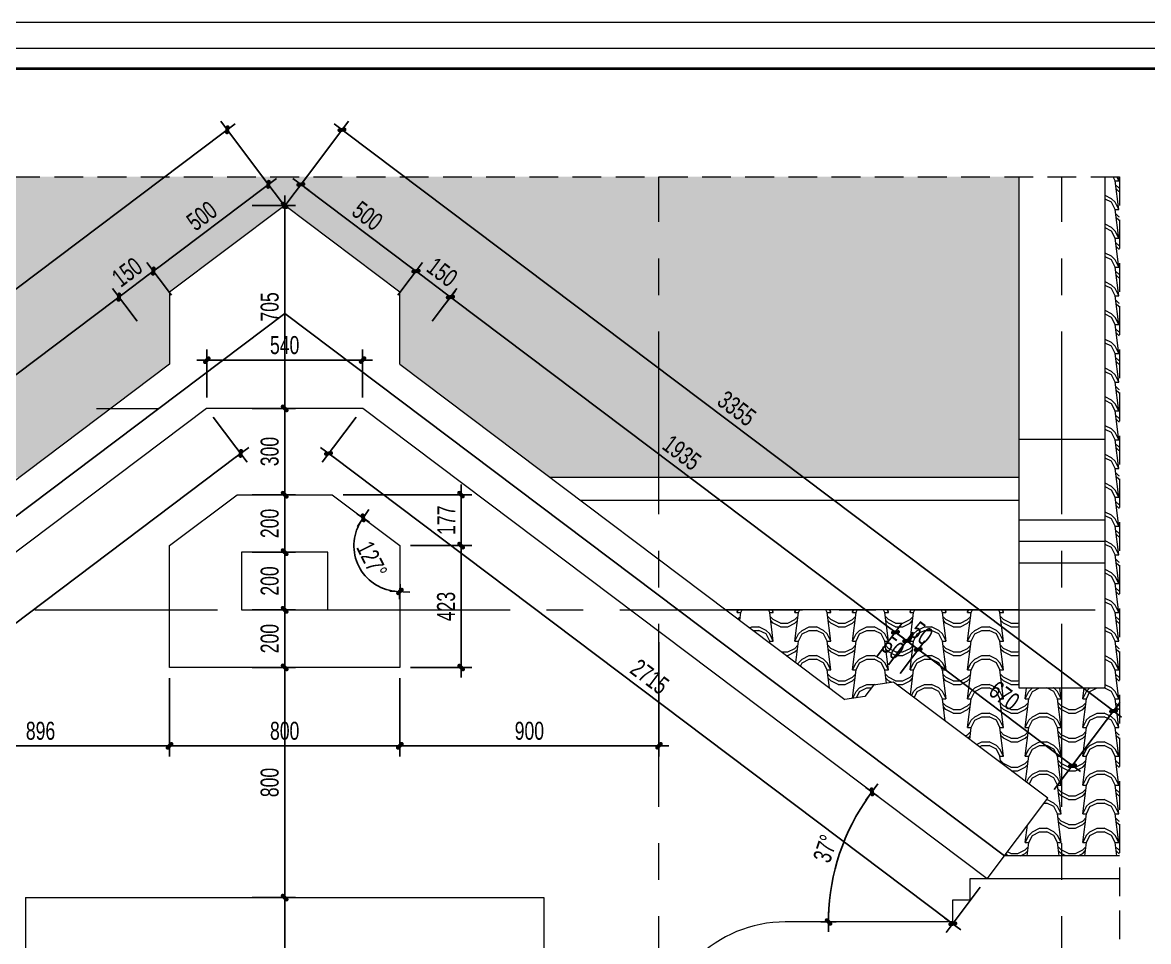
# Model space of a CAD drawing. Header units: inches. Extents: x 88947 to 296847, y 35049 to 161062.
# Drawn here: x 270003 to 273914, y 136867 to 140060 of the extents above; entities that cross this region are included whole.
import ezdxf

# ---------------------------------------------------------------- set-up
doc = ezdxf.new("R2010")
doc.units = ezdxf.units.IN
doc.header["$MEASUREMENT"] = 0
doc.header["$PDMODE"] = 1
for name, pattern in [('ACAD_ISO03W100', [30, 12, -18]), ('CENTER', [50.8, 31.75, -6.35, 6.35, -6.35]), ('DASHED', [0.75, 0.5, -0.25])]:
    doc.linetypes.add(name, pattern=pattern)
for name, color, linetype, lineweight in [('A-Dims', 145, 'Continuous', 25), ('A-Text', 30, 'Continuous', 9), ('A-Wall', 2, 'Continuous', 35), ('DIM', 7, 'Continuous', 25), ('HACTH', 8, 'Continuous', 5), ('HATCH', 8, 'Continuous', 5), ('KHUNG 2', 144, 'Continuous', 18), ('NETMANH', 192, 'Continuous', 18), ('THAY', 3, 'Continuous', 18), ('TRUC', 252, 'ACAD_ISO03W100', 13)]:
    doc.layers.add(name, color=color, linetype=linetype, lineweight=lineweight)
doc.styles.add('VNI-HELVE-CONDENSE', font='VNARIAL.TTF', dxfattribs={"width": 0.7})
doc.dimstyles.new('TAS-50', dxfattribs={"dimscale": 25, "dimtxt": 2.5, "dimasz": 0.7, "dimexe": 1.5, "dimexo": 1.5, "dimgap": 0.8, "dimtad": 1, "dimdec": 0, "dimzin": 3, "dimdsep": 46, "dimtxsty": 'VNI-HELVE-CONDENSE', "dimblk": 'TICK', "dimcen": 2.5, "dimclrt": 71, "dimazin": 2, "dimtfac": 0.75, "dimtdec": 0, "dimtix": 1, "dimtmove": 2, "dimatfit": 2, "dimldrblk": 'TICK123', "dimfxl": 1.5, "dimtolj": 1, "dimtzin": 0, "dimarcsym": 0})
pattern_1 = [(0, (231335.82, 123147.5), (200, 100), [25, -175]), (0, (231335.82, 123160), (200, 100), [25, -75]), (0, (231435.82, 123172.5), (200, 100), [25, -175]), (0, (231285.82, 123110), (200, 100), [12.5, -100, 12.5, -75]), (45, (231298.315, 123135), (0, 100.00003), [17.6777, -265.165]), (45, (231285.815, 123172.5), (0, 100.00003), [12.63, -270.2127]), (45, (231285.815, 123185), (0, 100.00003), [15.15, -267.6927]), (135, (231410.815, 123185), (0, 100.00003), [15.15, -267.6927]), (135, (231410.815, 123172.5), (0, 100.00003), [12.63, -270.2127]), (135, (231398.315, 123135), (0, 100.00003), [17.6777, -265.165]), (26.56505, (231310.815, 123135), (5e-05, 100), [27.9509, -195.6559]), (26.56505, (231310.815, 123147.5), (5e-05, 100), [27.9509, -195.6559]), (26.56505, (231260.815, 123160), (5e-05, 100), [27.9509, -195.6559]), (26.56505, (231260.815, 123172.5), (5e-05, 100), [27.9509, -195.6559]), (63.43495, (231285.815, 123110), (-4.5e-05, 100), [27.9509, -419.2627]), (63.43495, (231298.315, 123110), (-4.5e-05, 100), [27.9509, -419.2627]), (116.56505, (231398.315, 123110), (4.5e-05, 100), [27.9509, -419.2627]), (116.56505, (231410.815, 123110), (4.5e-05, 100), [27.9509, -419.2627]), (153.43495, (231385.815, 123135), (-5e-05, 100), [27.9509, -195.6559]), (153.43495, (231385.815, 123147.5), (-5e-05, 100), [27.9509, -195.6559]), (153.43495, (231435.815, 123160), (-5e-05, 100), [27.9509, -195.6559]), (153.43495, (231435.815, 123172.5), (-5e-05, 100), [27.9509, -195.6559]), (82.874984, (231285.815, 123109.998), (-2.54e-05, 100.0000155), [100.7782, -1511.6733]), (97.125016, (231410.815, 123109.998), (2.54e-05, 100.0000155), [100.7782, -1511.6733])]

# ---------------------------------------------------------------- blocks, each defined once
blk = doc.blocks.new('khung ten')
at = {"layer": 'A-Wall', "ltscale": 0.7}
blk.add_lwpolyline([(267204, -219099), (305804, -219099), (305804, -190799), (267204, -190799)], close=True, dxfattribs=at)
at = {"layer": 'KHUNG 2', "ltscale": 0.7}
blk.add_lwpolyline([(267004, -219299), (306004, -219299), (306004, -190599), (267004, -190599)], close=True, dxfattribs=at)
at = {"layer": 'NETMANH', "ltscale": 0.7}
blk.add_lwpolyline([(265004, -220042), (307004, -220042), (307004, -190342), (265004, -190342)], close=True, dxfattribs=at)
blk = doc.blocks.new('A$C15DE5CD6')
at = {"layer": 'THAY'}
for points in [[(300, 429.5), (0, 429.5)], [(300, 150), (0, 150)], [(300, 75), (0, 75)], [(300, 0), (0, 0)], [(300, -434), (0, -434)]]:
    blk.add_lwpolyline(points, dxfattribs=at)
blk = doc.blocks.new('A$C083E62B9')
at = {"layer": 'THAY'}
blk.add_lwpolyline([(-165.2, -500), (165.2, -500), (400, -676.9), (400, -1100), (-400, -1100), (-400, -676.9), (-165.2, -500)], dxfattribs=at)
blk.add_lwpolyline([(150, -699.6), (-150, -699.6), (-150, -900), (150, -900)], close=True, dxfattribs=at)
blk = doc.blocks.new('TICK')
at = {"layer": 'A-Dims', "color": 1}
for p, q in [((-2, 0), (2, 0)), ((0, 1.5), (0, -1.5))]:
    blk.add_line(p, q, dxfattribs=at)
at = {"layer": 'A-Dims', "color": 1, "const_width": 0.788}
blk.add_lwpolyline([(-0.33, -0.35), (0.38, 0.38)], dxfattribs=at)
at = {"layer": 'A-Dims', "color": 1, "const_width": 0.394}
for points in [[(0.24, 0.52, -0.414214), (0.52, 0.52, -1)], [(0.52, 0.52, -0.414214), (0.52, 0.24, -1)], [(-0.47, -0.21, 0.414214), (-0.47, -0.49, 1)], [(-0.47, -0.49, 0.414214), (-0.19, -0.49, 1)]]:
    blk.add_lwpolyline(points, format="xyb", dxfattribs=at)
blk = doc.blocks.new('*D2052')
at = {"layer": 'Defpoints', "color": 0}
for p in [(270763.6, 137019), (270913.6, 137019), (270763.6, 136419)]:
    blk.add_point(p, dxfattribs=at)
at = {"layer": 'DIM', "color": 0, "lineweight": -2}
for p, q in [((270801.1, 137019), (270951.1, 137019)), ((270913.6, 136436.5), (270913.6, 137001.5)), ((270801.1, 136419), (270951.1, 136419))]:
    blk.add_line(p, q, dxfattribs=at)
at = {"layer": 'DIM', "color": 0, "lineweight": -2, "xscale": 17.5, "yscale": 17.5, "zscale": 17.5}
for p, rotation in [((270913.6, 137019), 90), ((270913.6, 136419), 270)]:
    blk.add_blockref('TICK', p, dxfattribs=dict(at, rotation=rotation))
at = {"layer": 'DIM', "color": 71, "insert": (270861.7, 136719), "char_height": 62.5, "attachment_point": 5, "rotation": 90, "style": 'VNI-HELVE-CONDENSE'}
blk.add_mtext('\\A1;600', dxfattribs=at)
blk = doc.blocks.new('TICK123')
at = {"layer": 'A-Dims', "color": 1}
blk.add_lwpolyline([(0.05, 0, 0, 0.84, 0), (-2.11, 0, 8.4, 8.4, 0)], format="xyseb", dxfattribs=at)
blk = doc.blocks.new('*D2053')
at = {"layer": 'Defpoints', "color": 0}
for p in [(270763.6, 137819), (270913.6, 137819), (270763.6, 137019)]:
    blk.add_point(p, dxfattribs=at)
at = {"layer": 'DIM', "color": 0, "lineweight": -2}
for p, q in [((270801.1, 137819), (270951.1, 137819)), ((270913.6, 137036.5), (270913.6, 137801.5)), ((270801.1, 137019), (270951.1, 137019))]:
    blk.add_line(p, q, dxfattribs=at)
at = {"layer": 'DIM', "color": 0, "lineweight": -2, "xscale": 17.5, "yscale": 17.5, "zscale": 17.5}
for p, rotation in [((270913.6, 137819), 90), ((270913.6, 137019), 270)]:
    blk.add_blockref('TICK', p, dxfattribs=dict(at, rotation=rotation))
at = {"layer": 'DIM', "color": 71, "insert": (270861.7, 137419), "char_height": 62.5, "attachment_point": 5, "rotation": 90, "style": 'VNI-HELVE-CONDENSE'}
blk.add_mtext('\\A1;800', dxfattribs=at)
blk = doc.blocks.new('*D2054')
at = {"layer": 'Defpoints', "color": 0}
for p in [(270763.6, 138019), (270913.6, 138019), (270763.6, 137819)]:
    blk.add_point(p, dxfattribs=at)
at = {"layer": 'DIM', "color": 0, "lineweight": -2}
for p, q in [((270801.1, 138019), (270951.1, 138019)), ((270913.6, 137836.5), (270913.6, 138001.5)), ((270801.1, 137819), (270951.1, 137819))]:
    blk.add_line(p, q, dxfattribs=at)
at = {"layer": 'DIM', "color": 0, "lineweight": -2, "xscale": 17.5, "yscale": 17.5, "zscale": 17.5}
for p, rotation in [((270913.6, 138019), 90), ((270913.6, 137819), 270)]:
    blk.add_blockref('TICK', p, dxfattribs=dict(at, rotation=rotation))
at = {"layer": 'DIM', "color": 71, "insert": (270861.7, 137919), "char_height": 62.5, "attachment_point": 5, "rotation": 90, "style": 'VNI-HELVE-CONDENSE'}
blk.add_mtext('\\A1;200', dxfattribs=at)
blk = doc.blocks.new('*D2055')
at = {"layer": 'Defpoints', "color": 0}
for p in [(270763.6, 138219.4), (270913.6, 138219.4), (270763.6, 138019)]:
    blk.add_point(p, dxfattribs=at)
at = {"layer": 'DIM', "color": 0, "lineweight": -2}
for p, q in [((270801.1, 138219.4), (270951.1, 138219.4)), ((270913.6, 138036.5), (270913.6, 138201.9)), ((270801.1, 138019), (270951.1, 138019))]:
    blk.add_line(p, q, dxfattribs=at)
at = {"layer": 'DIM', "color": 0, "lineweight": -2, "xscale": 17.5, "yscale": 17.5, "zscale": 17.5}
for p, rotation in [((270913.6, 138219.4), 90), ((270913.6, 138019), 270)]:
    blk.add_blockref('TICK', p, dxfattribs=dict(at, rotation=rotation))
at = {"layer": 'DIM', "color": 71, "insert": (270861.7, 138119.2), "char_height": 62.5, "attachment_point": 5, "rotation": 90, "style": 'VNI-HELVE-CONDENSE'}
blk.add_mtext('\\A1;200', dxfattribs=at)
blk = doc.blocks.new('*D2056')
at = {"layer": 'Defpoints', "color": 0}
for p in [(270763.6, 138419), (270913.6, 138419), (270763.6, 138219.4)]:
    blk.add_point(p, dxfattribs=at)
at = {"layer": 'DIM', "color": 0, "lineweight": -2}
for p, q in [((270801.1, 138419), (270951.1, 138419)), ((270913.6, 138236.9), (270913.6, 138401.5)), ((270801.1, 138219.4), (270951.1, 138219.4))]:
    blk.add_line(p, q, dxfattribs=at)
at = {"layer": 'DIM', "color": 0, "lineweight": -2, "xscale": 17.5, "yscale": 17.5, "zscale": 17.5}
for p, rotation in [((270913.6, 138419), 90), ((270913.6, 138219.4), 270)]:
    blk.add_blockref('TICK', p, dxfattribs=dict(at, rotation=rotation))
at = {"layer": 'DIM', "color": 71, "insert": (270861.7, 138319.2), "char_height": 62.5, "attachment_point": 5, "rotation": 90, "style": 'VNI-HELVE-CONDENSE'}
blk.add_mtext('\\A1;200', dxfattribs=at)
blk = doc.blocks.new('*D2057')
at = {"layer": 'Defpoints', "color": 0}
for p in [(270763.6, 138719), (270913.6, 138719), (270763.6, 138419)]:
    blk.add_point(p, dxfattribs=at)
at = {"layer": 'DIM', "color": 0, "lineweight": -2}
for p, q in [((270801.1, 138719), (270951.1, 138719)), ((270913.6, 138436.5), (270913.6, 138701.5)), ((270801.1, 138419), (270951.1, 138419))]:
    blk.add_line(p, q, dxfattribs=at)
at = {"layer": 'DIM', "color": 0, "lineweight": -2, "xscale": 17.5, "yscale": 17.5, "zscale": 17.5}
for p, rotation in [((270913.6, 138719), 90), ((270913.6, 138419), 270)]:
    blk.add_blockref('TICK', p, dxfattribs=dict(at, rotation=rotation))
at = {"layer": 'DIM', "color": 71, "insert": (270861.7, 138569), "char_height": 62.5, "attachment_point": 5, "rotation": 90, "style": 'VNI-HELVE-CONDENSE'}
blk.add_mtext('\\A1;300', dxfattribs=at)
blk = doc.blocks.new('*D2058')
at = {"layer": 'Defpoints', "color": 0}
for p in [(270763.6, 139424.1), (270913.6, 139424.1), (270763.6, 138719)]:
    blk.add_point(p, dxfattribs=at)
at = {"layer": 'DIM', "color": 0, "lineweight": -2}
for p, q in [((270801.1, 139424.1), (270951.1, 139424.1)), ((270913.6, 138736.5), (270913.6, 139406.6)), ((270801.1, 138719), (270951.1, 138719))]:
    blk.add_line(p, q, dxfattribs=at)
at = {"layer": 'DIM', "color": 0, "lineweight": -2, "xscale": 17.5, "yscale": 17.5, "zscale": 17.5}
for p, rotation in [((270913.6, 139424.1), 90), ((270913.6, 138719), 270)]:
    blk.add_blockref('TICK', p, dxfattribs=dict(at, rotation=rotation))
at = {"layer": 'DIM', "color": 71, "insert": (270861.7, 139071.5), "char_height": 62.5, "attachment_point": 5, "rotation": 90, "style": 'VNI-HELVE-CONDENSE'}
blk.add_mtext('\\A1;705', dxfattribs=at)
blk = doc.blocks.new('*D2059')
at = {"layer": 'Defpoints', "color": 0}
for p in [(270642.5, 138719), (270760.7, 138562.2), (268474.8, 137084.7)]:
    blk.add_point(p, dxfattribs=at)
at = {"layer": 'DIM', "color": 0, "lineweight": -2}
for p, q in [((270665.1, 138689), (270783.3, 138532.3)), ((268606.9, 136938.4), (270746.8, 138551.7)), ((268497.3, 137054.8), (268615.5, 136898))]:
    blk.add_line(p, q, dxfattribs=at)
at = {"layer": 'DIM', "color": 0, "lineweight": -2, "xscale": 17.5, "yscale": 17.5, "zscale": 17.5}
for p, rotation in [((270760.7, 138562.2), 37.01277217418455), ((268593, 136927.9), 217.0127721741845)]:
    blk.add_blockref('TICK', p, dxfattribs=dict(at, rotation=rotation))
at = {"layer": 'DIM', "color": 71, "insert": (269645.6, 137786.5), "char_height": 62.5, "attachment_point": 5, "rotation": 37.0128, "style": 'VNI-HELVE-CONDENSE'}
blk.add_mtext('\\A1;2715', dxfattribs=at)
blk = doc.blocks.new('*D2060')
at = {"layer": 'Defpoints', "color": 0}
for p in [(271184.7, 138719), (271066.5, 138562.2), (273352.4, 137084.7)]:
    blk.add_point(p, dxfattribs=at)
at = {"layer": 'DIM', "color": 0, "lineweight": -2}
for p, q in [((271162.1, 138689), (271043.9, 138532.3)), ((273220.3, 136938.4), (271080.4, 138551.7)), ((273329.9, 137054.8), (273211.7, 136898))]:
    blk.add_line(p, q, dxfattribs=at)
at = {"layer": 'DIM', "color": 0, "lineweight": -2, "xscale": 17.5, "yscale": 17.5, "zscale": 17.5}
for p, rotation in [((271066.5, 138562.2), 142.9872278258155), ((273234.2, 136927.9), 322.9872278258155)]:
    blk.add_blockref('TICK', p, dxfattribs=dict(at, rotation=rotation))
at = {"layer": 'DIM', "color": 71, "insert": (272181.6, 137786.5), "char_height": 62.5, "attachment_point": 5, "rotation": 322.9872, "style": 'VNI-HELVE-CONDENSE'}
blk.add_mtext('\\A1;2715', dxfattribs=at)
blk = doc.blocks.new('*D2061')
at = {"layer": 'Defpoints', "color": 0}
for p in [(271183.7, 138886.7), (270643.5, 138719), (271183.7, 138719)]:
    blk.add_point(p, dxfattribs=at)
at = {"layer": 'DIM', "color": 0, "lineweight": -2}
for p, q in [((270643.5, 138756.5), (270643.5, 138924.2)), ((271183.7, 138756.5), (271183.7, 138924.2)), ((270661, 138886.7), (271166.2, 138886.7))]:
    blk.add_line(p, q, dxfattribs=at)
at = {"layer": 'DIM', "color": 0, "lineweight": -2, "xscale": 17.5, "yscale": 17.5, "zscale": 17.5, "rotation": 180}
blk.add_blockref('TICK', (270643.5, 138886.7), dxfattribs=at)
at = {"layer": 'DIM', "color": 0, "lineweight": -2, "xscale": 17.5, "yscale": 17.5, "zscale": 17.5}
blk.add_blockref('TICK', (271183.7, 138886.7), dxfattribs=at)
at = {"layer": 'DIM', "color": 71, "insert": (270913.6, 138938.6), "char_height": 62.5, "attachment_point": 5, "style": 'VNI-HELVE-CONDENSE'}
blk.add_mtext('\\A1;540', dxfattribs=at)
blk = doc.blocks.new('*D2062')
at = {"layer": 'Defpoints', "color": 0}
for p in [(269617.5, 137946.5), (270513.6, 137819), (270513.6, 137546.4)]:
    blk.add_point(p, dxfattribs=at)
at = {"layer": 'DIM', "color": 0, "lineweight": -2}
for p, q in [((269617.5, 137909), (269617.5, 137508.9)), ((270513.6, 137781.5), (270513.6, 137508.9)), ((269635, 137546.4), (270496.1, 137546.4))]:
    blk.add_line(p, q, dxfattribs=at)
at = {"layer": 'DIM', "color": 0, "lineweight": -2, "xscale": 17.5, "yscale": 17.5, "zscale": 17.5, "rotation": 180}
blk.add_blockref('TICK', (269617.5, 137546.4), dxfattribs=at)
at = {"layer": 'DIM', "color": 0, "lineweight": -2, "xscale": 17.5, "yscale": 17.5, "zscale": 17.5}
blk.add_blockref('TICK', (270513.6, 137546.4), dxfattribs=at)
at = {"layer": 'DIM', "color": 71, "insert": (270065.5, 137598.3), "char_height": 62.5, "attachment_point": 5, "style": 'VNI-HELVE-CONDENSE'}
blk.add_mtext('\\A1;896', dxfattribs=at)
blk = doc.blocks.new('*D2063')
at = {"layer": 'Defpoints', "color": 0}
for p in [(270513.6, 137819), (271313.6, 137819), (271313.6, 137546.4)]:
    blk.add_point(p, dxfattribs=at)
at = {"layer": 'DIM', "color": 0, "lineweight": -2}
for p, q in [((270513.6, 137781.5), (270513.6, 137508.9)), ((271313.6, 137781.5), (271313.6, 137508.9)), ((270531.1, 137546.4), (271296.1, 137546.4))]:
    blk.add_line(p, q, dxfattribs=at)
at = {"layer": 'DIM', "color": 0, "lineweight": -2, "xscale": 17.5, "yscale": 17.5, "zscale": 17.5, "rotation": 180}
blk.add_blockref('TICK', (270513.6, 137546.4), dxfattribs=at)
at = {"layer": 'DIM', "color": 0, "lineweight": -2, "xscale": 17.5, "yscale": 17.5, "zscale": 17.5}
blk.add_blockref('TICK', (271313.6, 137546.4), dxfattribs=at)
at = {"layer": 'DIM', "color": 71, "insert": (270913.6, 137598.3), "char_height": 62.5, "attachment_point": 5, "style": 'VNI-HELVE-CONDENSE'}
blk.add_mtext('\\A1;800', dxfattribs=at)
blk = doc.blocks.new('*D2064')
at = {"layer": 'Defpoints', "color": 0}
for p in [(272213.6, 137943.6), (271313.6, 137819), (272213.6, 137546.4)]:
    blk.add_point(p, dxfattribs=at)
at = {"layer": 'DIM', "color": 0, "lineweight": -2}
for p, q in [((272213.6, 137906.1), (272213.6, 137508.9)), ((271313.6, 137781.5), (271313.6, 137508.9)), ((271331.1, 137546.4), (272196.1, 137546.4))]:
    blk.add_line(p, q, dxfattribs=at)
at = {"layer": 'DIM', "color": 0, "lineweight": -2, "xscale": 17.5, "yscale": 17.5, "zscale": 17.5, "rotation": 180}
blk.add_blockref('TICK', (271313.6, 137546.4), dxfattribs=at)
at = {"layer": 'DIM', "color": 0, "lineweight": -2, "xscale": 17.5, "yscale": 17.5, "zscale": 17.5}
blk.add_blockref('TICK', (272213.6, 137546.4), dxfattribs=at)
at = {"layer": 'DIM', "color": 71, "insert": (271763.6, 137598.3), "char_height": 62.5, "attachment_point": 5, "style": 'VNI-HELVE-CONDENSE'}
blk.add_mtext('\\A1;900', dxfattribs=at)
blk = doc.blocks.new('*D2068')
at = {"layer": 'Defpoints', "color": 0}
for p in [(270337.7, 139105.7), (270423.3, 138992.1), (268878, 137827.6)]:
    blk.add_point(p, dxfattribs=at)
at = {"layer": 'DIM', "color": 0, "lineweight": -2}
for p, q in [((270400.8, 139022), (270315.1, 139135.7)), ((268806.4, 137951.8), (270323.7, 139095.2)), ((268855.5, 137857.5), (268769.8, 137971.2))]:
    blk.add_line(p, q, dxfattribs=at)
at = {"layer": 'DIM', "color": 0, "lineweight": -2, "xscale": 17.5, "yscale": 17.5, "zscale": 17.5}
for p, rotation in [((270337.7, 139105.7), 36.99999999970279), ((268792.4, 137941.2), 216.9999999997028)]:
    blk.add_blockref('TICK', p, dxfattribs=dict(at, rotation=rotation))
at = {"layer": 'DIM', "color": 71, "insert": (269533.8, 138565), "char_height": 62.5, "attachment_point": 5, "rotation": 37, "style": 'VNI-HELVE-CONDENSE'}
blk.add_mtext('\\A1;1935', dxfattribs=at)
blk = doc.blocks.new('*D2069')
at = {"layer": 'Defpoints', "color": 0}
for p in [(270457.4, 139195.9), (270543.1, 139082.3), (270423.3, 138992.1)]:
    blk.add_point(p, dxfattribs=at)
at = {"layer": 'DIM', "color": 0, "lineweight": -2}
for p, q in [((270520.5, 139112.2), (270434.8, 139225.9)), ((270351.7, 139116.2), (270443.4, 139185.4)), ((270400.8, 139022), (270315.1, 139135.7))]:
    blk.add_line(p, q, dxfattribs=at)
at = {"layer": 'DIM', "color": 0, "lineweight": -2, "xscale": 17.5, "yscale": 17.5, "zscale": 17.5}
for p, rotation in [((270457.4, 139195.9), 36.99999999970279), ((270337.7, 139105.7), 216.9999999997028)]:
    blk.add_blockref('TICK', p, dxfattribs=dict(at, rotation=rotation))
at = {"layer": 'DIM', "color": 71, "insert": (270366.3, 139192.3), "char_height": 62.5, "attachment_point": 5, "rotation": 37, "style": 'VNI-HELVE-CONDENSE'}
blk.add_mtext('\\A1;150', dxfattribs=at)
blk = doc.blocks.new('*D2070')
at = {"layer": 'Defpoints', "color": 0}
for p in [(270857, 139497.1), (270942.7, 139383.4), (270543.1, 139082.3)]:
    blk.add_point(p, dxfattribs=at)
at = {"layer": 'DIM', "color": 0, "lineweight": -2}
for p, q in [((270920.1, 139413.4), (270834.5, 139527)), ((270471.4, 139206.5), (270843.1, 139486.5)), ((270520.5, 139112.2), (270434.8, 139225.9))]:
    blk.add_line(p, q, dxfattribs=at)
at = {"layer": 'DIM', "color": 0, "lineweight": -2, "xscale": 17.5, "yscale": 17.5, "zscale": 17.5}
for p, rotation in [((270857, 139497.1), 36.99999999970279), ((270457.4, 139195.9), 216.9999999997028)]:
    blk.add_blockref('TICK', p, dxfattribs=dict(at, rotation=rotation))
at = {"layer": 'DIM', "color": 71, "insert": (270626, 139387.9), "char_height": 62.5, "attachment_point": 5, "rotation": 37, "style": 'VNI-HELVE-CONDENSE'}
blk.add_mtext('\\A1;500', dxfattribs=at)
blk = doc.blocks.new('*D2071')
at = {"layer": 'Defpoints', "color": 0}
for p in [(273114.7, 137881.1), (273029, 137767.4), (273564.1, 137364.2)]:
    blk.add_point(p, dxfattribs=at)
at = {"layer": 'DIM', "color": 0, "lineweight": -2}
for p, q in [((273051.6, 137797.4), (273137.3, 137911)), ((273635.7, 137488.4), (273128.7, 137870.5)), ((273586.6, 137394.2), (273672.3, 137507.8))]:
    blk.add_line(p, q, dxfattribs=at)
at = {"layer": 'DIM', "color": 0, "lineweight": -2, "xscale": 17.5, "yscale": 17.5, "zscale": 17.5}
for p, rotation in [((273114.7, 137881.1), 142.9999999999993), ((273649.7, 137477.9), 322.9999999999993)]:
    blk.add_blockref('TICK', p, dxfattribs=dict(at, rotation=rotation))
at = {"layer": 'DIM', "color": 71, "insert": (273413.4, 137720.9), "char_height": 62.5, "attachment_point": 5, "rotation": 323, "style": 'VNI-HELVE-CONDENSE'}
blk.add_mtext('\\A1;670', dxfattribs=at)
blk = doc.blocks.new('*D2072')
at = {"layer": 'Defpoints', "color": 0}
for p in [(273074.8, 137911.2), (272989.1, 137797.5), (273029, 137767.4)]:
    blk.add_point(p, dxfattribs=at)
at = {"layer": 'DIM', "color": 0, "lineweight": -2}
for p, q in [((273011.7, 137827.4), (273097.3, 137941.1)), ((273060.8, 137921.7), (273046.8, 137932.2)), ((273051.6, 137797.4), (273137.3, 137911)), ((273114.7, 137881.1), (273074.8, 137911.2)), ((273128.7, 137870.5), (273142.6, 137860))]:
    blk.add_line(p, q, dxfattribs=at)
at = {"layer": 'DIM', "color": 0, "lineweight": -2, "xscale": 17.5, "yscale": 17.5, "zscale": 17.5}
for p, rotation in [((273074.8, 137911.2), 322.9999999986278), ((273114.7, 137881.1), 142.9999999986278)]:
    blk.add_blockref('TICK', p, dxfattribs=dict(at, rotation=rotation))
at = {"layer": 'DIM', "color": 71, "insert": (273125.9, 137937.6), "char_height": 62.5, "attachment_point": 5, "rotation": 323, "style": 'VNI-HELVE-CONDENSE'}
blk.add_mtext('\\A1;50', dxfattribs=at)
blk = doc.blocks.new('*D2073')
at = {"layer": 'Defpoints', "color": 0}
for p in [(273034.8, 137941.2), (272949.2, 137827.6), (272989.1, 137797.5)]:
    blk.add_point(p, dxfattribs=at)
at = {"layer": 'DIM', "color": 0, "lineweight": -2}
for p, q in [((272971.7, 137857.5), (273057.4, 137971.2)), ((273020.8, 137951.8), (273006.9, 137962.3)), ((273011.7, 137827.4), (273097.3, 137941.1)), ((273074.8, 137911.2), (273034.8, 137941.2)), ((273088.7, 137900.6), (273102.7, 137890.1))]:
    blk.add_line(p, q, dxfattribs=at)
at = {"layer": 'DIM', "color": 0, "lineweight": -2, "xscale": 17.5, "yscale": 17.5, "zscale": 17.5}
for p, rotation in [((273034.8, 137941.2), 322.9999999986278), ((273074.8, 137911.2), 142.9999999986278)]:
    blk.add_blockref('TICK', p, dxfattribs=dict(at, rotation=rotation))
at = {"layer": 'DIM', "color": 71, "insert": (273026.9, 137886.7), "char_height": 62.5, "attachment_point": 5, "rotation": 323, "style": 'VNI-HELVE-CONDENSE'}
blk.add_mtext('\\A1;50', dxfattribs=at)
blk = doc.blocks.new('*D2074')
at = {"layer": 'Defpoints', "color": 0}
for p in [(271489.5, 139105.7), (271403.9, 138992.1), (272949.2, 137827.6)]:
    blk.add_point(p, dxfattribs=at)
at = {"layer": 'DIM', "color": 0, "lineweight": -2}
for p, q in [((271426.4, 139022), (271512.1, 139135.7)), ((273020.8, 137951.8), (271503.5, 139095.2)), ((272971.7, 137857.5), (273057.4, 137971.2))]:
    blk.add_line(p, q, dxfattribs=at)
at = {"layer": 'DIM', "color": 0, "lineweight": -2, "xscale": 17.5, "yscale": 17.5, "zscale": 17.5}
for p, rotation in [((271489.5, 139105.7), 142.9999999986278), ((273034.8, 137941.2), 322.9999999986278)]:
    blk.add_blockref('TICK', p, dxfattribs=dict(at, rotation=rotation))
at = {"layer": 'DIM', "color": 71, "insert": (272293.4, 138565), "char_height": 62.5, "attachment_point": 5, "rotation": 323, "style": 'VNI-HELVE-CONDENSE'}
blk.add_mtext('\\A1;1935', dxfattribs=at)
blk = doc.blocks.new('*D2075')
at = {"layer": 'Defpoints', "color": 0}
for p in [(271369.8, 139195.9), (271284.2, 139082.3), (271403.9, 138992.1)]:
    blk.add_point(p, dxfattribs=at)
at = {"layer": 'DIM', "color": 0, "lineweight": -2}
for p, q in [((271306.7, 139112.2), (271392.4, 139225.9)), ((271475.5, 139116.2), (271383.8, 139185.4)), ((271426.4, 139022), (271512.1, 139135.7))]:
    blk.add_line(p, q, dxfattribs=at)
at = {"layer": 'DIM', "color": 0, "lineweight": -2, "xscale": 17.5, "yscale": 17.5, "zscale": 17.5}
for p, rotation in [((271369.8, 139195.9), 142.9999999986278), ((271489.5, 139105.7), 322.9999999986278)]:
    blk.add_blockref('TICK', p, dxfattribs=dict(at, rotation=rotation))
at = {"layer": 'DIM', "color": 71, "insert": (271460.9, 139192.3), "char_height": 62.5, "attachment_point": 5, "rotation": 323, "style": 'VNI-HELVE-CONDENSE'}
blk.add_mtext('\\A1;150', dxfattribs=at)
blk = doc.blocks.new('*D2076')
at = {"layer": 'Defpoints', "color": 0}
for p in [(270970.2, 139497.1), (270884.5, 139383.4), (271284.2, 139082.3)]:
    blk.add_point(p, dxfattribs=at)
at = {"layer": 'DIM', "color": 0, "lineweight": -2}
for p, q in [((270907.1, 139413.4), (270992.7, 139527)), ((271355.8, 139206.5), (270984.1, 139486.5)), ((271306.7, 139112.2), (271392.4, 139225.9))]:
    blk.add_line(p, q, dxfattribs=at)
at = {"layer": 'DIM', "color": 0, "lineweight": -2, "xscale": 17.5, "yscale": 17.5, "zscale": 17.5}
for p, rotation in [((270970.2, 139497.1), 142.9999999986278), ((271369.8, 139195.9), 322.9999999986278)]:
    blk.add_blockref('TICK', p, dxfattribs=dict(at, rotation=rotation))
at = {"layer": 'DIM', "color": 71, "insert": (271201.2, 139387.9), "char_height": 62.5, "attachment_point": 5, "rotation": 323, "style": 'VNI-HELVE-CONDENSE'}
blk.add_mtext('\\A1;500', dxfattribs=at)
blk = doc.blocks.new('*D2077')
at = {"layer": 'Defpoints', "color": 0}
for p in [(270887.1, 139457.2), (268034.6, 137667.6), (268263.1, 137364.2)]:
    blk.add_point(p, dxfattribs=at)
at = {"layer": 'DIM', "color": 0, "lineweight": -2}
for p, q in [((270864.5, 139487.1), (270691.5, 139716.7)), ((270700.1, 139676.2), (268048.5, 137678.1)), ((268240.6, 137394.2), (268012, 137697.5))]:
    blk.add_line(p, q, dxfattribs=at)
at = {"layer": 'DIM', "color": 0, "lineweight": -2, "xscale": 17.5, "yscale": 17.5, "zscale": 17.5}
for p, rotation in [((270714.1, 139686.8), 36.99999999970282), ((268034.6, 137667.6), 216.9999999997028)]:
    blk.add_blockref('TICK', p, dxfattribs=dict(at, rotation=rotation))
at = {"layer": 'DIM', "color": 71, "insert": (269343.1, 138718.6), "char_height": 62.5, "attachment_point": 5, "rotation": 37, "style": 'VNI-HELVE-CONDENSE'}
blk.add_mtext('\\A1;3355', dxfattribs=at)
blk = doc.blocks.new('*D2078')
at = {"layer": 'Defpoints', "color": 0}
for p in [(270940.1, 139457.2), (273792.7, 137667.6), (273564.1, 137364.2)]:
    blk.add_point(p, dxfattribs=at)
at = {"layer": 'DIM', "color": 0, "lineweight": -2}
for p, q in [((270962.7, 139487.1), (271135.7, 139716.7)), ((271127.1, 139676.2), (273778.7, 137678.1)), ((273586.6, 137394.2), (273815.2, 137697.5))]:
    blk.add_line(p, q, dxfattribs=at)
at = {"layer": 'DIM', "color": 0, "lineweight": -2, "xscale": 17.5, "yscale": 17.5, "zscale": 17.5}
for p, rotation in [((271113.1, 139686.8), 142.9999999986278), ((273792.7, 137667.6), 322.9999999986278)]:
    blk.add_blockref('TICK', p, dxfattribs=dict(at, rotation=rotation))
at = {"layer": 'DIM', "color": 71, "insert": (272484.1, 138718.6), "char_height": 62.5, "attachment_point": 5, "rotation": 323, "style": 'VNI-HELVE-CONDENSE'}
blk.add_mtext('\\A1;3355', dxfattribs=at)
blk = doc.blocks.new('*D2079')
at = {"layer": 'Defpoints', "color": 0}
for p in [(270642.5, 138719), (269007.3, 137094.9), (268473.8, 137084.7), (268593.8, 136934.7), (269273.6, 136934.7)]:
    blk.add_point(p, dxfattribs=at)
at = {"layer": 'DIM', "color": 0, "lineweight": -2}
blk.add_arc((268274.7, 136934.7), 749.8, 1.3372, 35.6629, dxfattribs=at)
at = {"layer": 'DIM', "color": 0, "lineweight": -2, "xscale": 17.5, "yscale": 17.5, "zscale": 17.5}
for p, rotation in [((268873.6, 137386), 126.3314703261012), ((269024.6, 136934.7), 270.6686005014339)]:
    blk.add_blockref('TICK', p, dxfattribs=dict(at, rotation=rotation))
at = {"layer": 'DIM', "color": 71, "insert": (269035.1, 137189.1), "char_height": 62.5, "attachment_point": 5, "rotation": 288.5, "style": 'VNI-HELVE-CONDENSE'}
blk.add_mtext('\\A1;37°', dxfattribs=at)
blk = doc.blocks.new('*D2080')
at = {"layer": 'Defpoints', "color": 0}
for p in [(271184.7, 138719), (272871.1, 137247.6), (273353.4, 137084.7), (272553.6, 136934.7), (273233.4, 136934.7)]:
    blk.add_point(p, dxfattribs=at)
at = {"layer": 'DIM', "color": 0, "lineweight": -2}
blk.add_arc((273552.5, 136934.7), 749.8, 144.3371, 178.6628, dxfattribs=at)
at = {"layer": 'DIM', "color": 0, "lineweight": -2, "xscale": 17.5, "yscale": 17.5, "zscale": 17.5}
for p, rotation in [((272953.6, 137386), 53.66852967389952), ((272802.6, 136934.7), 269.3313994985663)]:
    blk.add_blockref('TICK', p, dxfattribs=dict(at, rotation=rotation))
at = {"layer": 'DIM', "color": 71, "insert": (272792.1, 137189.1), "char_height": 62.5, "attachment_point": 5, "rotation": 71.5, "style": 'VNI-HELVE-CONDENSE'}
blk.add_mtext('\\A1;37°', dxfattribs=at)
blk = doc.blocks.new('*D2172')
at = {"layer": 'Defpoints', "color": 0}
for p in [(271313.6, 138242.1), (271526.4, 138242.1), (271313.6, 137819)]:
    blk.add_point(p, dxfattribs=at)
at = {"layer": 'DIM', "color": 0, "lineweight": -2}
for p, q in [((271351.1, 138242.1), (271563.9, 138242.1)), ((271526.4, 137836.5), (271526.4, 138224.6)), ((271351.1, 137819), (271563.9, 137819))]:
    blk.add_line(p, q, dxfattribs=at)
at = {"layer": 'DIM', "color": 0, "lineweight": -2, "xscale": 17.5, "yscale": 17.5, "zscale": 17.5}
for p, rotation in [((271526.4, 138242.1), 90), ((271526.4, 137819), 270)]:
    blk.add_blockref('TICK', p, dxfattribs=dict(at, rotation=rotation))
at = {"layer": 'DIM', "color": 71, "insert": (271474.5, 138030.5), "char_height": 62.5, "attachment_point": 5, "rotation": 90, "style": 'VNI-HELVE-CONDENSE'}
blk.add_mtext('\\A1;423', dxfattribs=at)
blk = doc.blocks.new('*D2173')
at = {"layer": 'Defpoints', "color": 0}
for p in [(271078.8, 138419), (271526.4, 138419), (271313.6, 138242.1)]:
    blk.add_point(p, dxfattribs=at)
at = {"layer": 'DIM', "color": 0, "lineweight": -2}
for p, q in [((271116.3, 138419), (271563.9, 138419)), ((271526.4, 138259.6), (271526.4, 138401.5)), ((271351.1, 138242.1), (271563.9, 138242.1))]:
    blk.add_line(p, q, dxfattribs=at)
at = {"layer": 'DIM', "color": 0, "lineweight": -2, "xscale": 17.5, "yscale": 17.5, "zscale": 17.5}
for p, rotation in [((271526.4, 138419), 90), ((271526.4, 138242.1), 270)]:
    blk.add_blockref('TICK', p, dxfattribs=dict(at, rotation=rotation))
at = {"layer": 'DIM', "color": 71, "insert": (271475, 138330.5), "char_height": 62.5, "attachment_point": 5, "rotation": 90, "style": 'VNI-HELVE-CONDENSE'}
blk.add_mtext('\\A1;177', dxfattribs=at)
blk = doc.blocks.new('*D2174')
at = {"layer": 'Defpoints', "color": 0}
for p in [(271078.8, 138419), (271313.6, 138242.1), (271313.6, 138242.1), (271154.8, 138227.2), (271313.6, 137819)]:
    blk.add_point(p, dxfattribs=at)
at = {"layer": 'DIM', "color": 0, "lineweight": -2}
blk.add_arc((271313.6, 138242.1), 159.5, 149.288, 263.712, dxfattribs=at)
at = {"layer": 'DIM', "color": 0, "lineweight": -2, "xscale": 17.5, "yscale": 17.5, "zscale": 17.5}
for p, rotation in [((271186.2, 138338.1), 56.14399607752311), ((271313.6, 138082.5), 356.8560039224654)]:
    blk.add_blockref('TICK', p, dxfattribs=dict(at, rotation=rotation))
at = {"layer": 'DIM', "color": 71, "insert": (271216.8, 138193.8), "char_height": 62.5, "attachment_point": 5, "rotation": 296.5, "style": 'VNI-HELVE-CONDENSE'}
blk.add_mtext('\\A1;127°', dxfattribs=at)

msp = doc.modelspace()

# ---------------------------------------------------------------- hatches: boundary and pattern name
at = {"layer": 'HACTH'}
h = msp.add_hatch(dxfattribs=at)
h.set_pattern_fill('TILE_02', color=256, scale=100, style=0, pattern_type=2)
h.set_pattern_definition(pattern_1)
h.paths.add_polyline_path([(269713.6, 139524.1), (268363.6, 139524.1), (268363.6, 138479.4), (269713.6, 138479.4)])
h.paths.add_polyline_path([(272113.6, 139524.1), (269713.6, 139524.1), (269713.6, 138479.4), (269992.2, 138479.4), (270513.6, 138872.3), (270513.6, 139122.7), (270913.6, 139424.1), (271313.6, 139122.7), (271313.6, 138872.3), (271835, 138479.4), (272113.6, 138479.4)])
h.paths.add_polyline_path([(273463.6, 139524.1), (272113.6, 139524.1), (272113.6, 138479.4), (273463.6, 138479.4)])
h = msp.add_hatch(dxfattribs=at)
h.set_pattern_fill('TILE_02', color=256, scale=100, style=0, pattern_type=2)
h.set_pattern_definition(pattern_1)
h.paths.add_polyline_path([(273029, 137767.4), (272959, 137757.6), (272928.9, 137717.6), (272858.9, 137707.8), (272445.9, 138019), (273463.6, 138019), (273463.6, 137748.2), (273613.6, 137748.2), (273613.6, 137164.6), (273413.6, 137164.6), (273564.1, 137364.2)])
h.paths.add_polyline_path([(273813.6, 138019), (273813.6, 139524.1), (273763.6, 139524.1), (273763.6, 138019)])
h.paths.add_polyline_path([(273813.6, 137164.6), (273813.6, 138019), (273763.6, 138019), (273763.6, 137748.2), (273613.6, 137748.2), (273613.6, 137164.6)])

# ---------------------------------------------------------------- linework, layer by layer
at = {"layer": 'Defpoints'}
msp.add_lwpolyline([(273413.6, 137164.6), (270913.6, 139048.5), (268413.6, 137164.6)], dxfattribs=at)
at = {"layer": 'KHUNG 2', "linetype": 'DASHED', "ltscale": 200}
msp.add_lwpolyline([(268013.6, 139524.1), (273813.6, 139524.1), (273813.6, 136319), (268013.6, 136319)], close=True, dxfattribs=at)
at = {"layer": 'THAY'}
for points in [[(273463.6, 139524.1), (273463.6, 137748.2), (273763.6, 137748.2), (273763.6, 139524.1)], [(271313.6, 138872.3), (271313.6, 139122.7), (270913.6, 139424.1), (270513.6, 139122.7), (270513.6, 138872.3)], [(270513.6, 138872.3), (268968.3, 137707.8)], [(271313.6, 138872.3), (272858.9, 137707.8)], [(273353.4, 137084.7), (271184.7, 138719), (270642.5, 138719), (268473.8, 137084.7)], [(270260.1, 138719), (270476.4, 138719)], [(273463.6, 138479.4), (271835, 138479.4)], [(273463.6, 138399.5), (271941, 138399.5)], [(273463.6, 138019), (272445.9, 138019)], [(273353.4, 137084.7), (273564.1, 137364.2), (273029, 137767.4), (272959, 137757.6), (272928.9, 137717.6), (272858.9, 137707.8)], [(273813.6, 137164.6), (273413.6, 137164.6)], [(273353.4, 137084.7), (273293.4, 137084.7), (273293.4, 137009.7), (273233.4, 137009.7), (273233.4, 136934.7), (272651.9, 136934.7)], [(273813.6, 137084.7), (273353.4, 137084.7)], [(270013.6, 137019), (270013.6, 136319)], [(270013.6, 137019), (271813.6, 137019), (271813.6, 136319)]]:
    msp.add_lwpolyline(points, dxfattribs=at)
msp.add_arc((272652.8, 136495.5), 439.2, 89.886, 179.3274, dxfattribs=at)
at = {"layer": 'TRUC', "linetype": 'CENTER', "ltscale": 20}
for points in [[(272213.6, 136319), (272213.6, 139524.1)], [(273613.6, 136319), (273613.6, 139524.1)], [(268013.6, 138019), (273813.6, 138019)]]:
    msp.add_lwpolyline(points, dxfattribs=at)

# ---------------------------------------------------------------- block references
at = {"layer": 'A-Text', "xscale": 0.3535714285681024, "yscale": 0.3535714286845177, "zscale": 0.3535714286832132}
msp.add_blockref('khung ten', (173449.4, 207359.5), dxfattribs=at)
at = {"layer": 'HATCH', "xscale": -1}
msp.add_blockref('A$C15DE5CD6', (273763.6, 138182.2), dxfattribs=at)
at = {"layer": 'HATCH'}
msp.add_blockref('A$C083E62B9', (270913.6, 138919), dxfattribs=at)

# ---------------------------------------------------------------- dimensions: what is measured, and where the dimension line sits
at = {"layer": 'DIM'}
for base, p1, p2, angle, picture, middle in [((268034.6, 137667.6), (270887.1, 139457.2), (268263.1, 137364.2), 217, '*D2077', (269343.1, 138718.6)), ((273792.7, 137667.6), (270940.1, 139457.2), (273564.1, 137364.2), 323, '*D2078', (272484.1, 138718.6)), ((270857, 139497.1), (270543.1, 139082.3), (270942.7, 139383.4), 217, '*D2070', (270626, 139387.9)), ((270970.2, 139497.1), (271284.2, 139082.3), (270884.5, 139383.4), 323, '*D2076', (271201.2, 139387.9)), ((270913.6, 139424.1), (270763.6, 138719), (270763.6, 139424.1), 90, '*D2058', (270861.7, 139071.5)), ((270457.4, 139195.9), (270423.3, 138992.1), (270543.1, 139082.3), 217, '*D2069', (270366.3, 139192.3)), ((271369.8, 139195.9), (271403.9, 138992.1), (271284.2, 139082.3), 323, '*D2075', (271460.9, 139192.3)), ((270337.7, 139105.7), (268878, 137827.6), (270423.3, 138992.1), 217, '*D2068', (269533.8, 138565)), ((271489.5, 139105.7), (272949.2, 137827.6), (271403.9, 138992.1), 323, '*D2074', (272293.4, 138565)), ((270913.6, 138719), (270763.6, 138419), (270763.6, 138719), 90, '*D2057', (270861.7, 138569)), ((270913.6, 138419), (270763.6, 138219.4), (270763.6, 138419), 90, '*D2056', (270861.7, 138319.2)), ((271526.4, 138419), (271313.6, 138242.1), (271078.8, 138419), 90, '*D2173', (271475, 138330.5)), ((271526.4, 138242.1), (271313.6, 137819), (271313.6, 138242.1), 90, '*D2172', (271474.5, 138030.5)), ((270913.6, 138219.4), (270763.6, 138019), (270763.6, 138219.4), 90, '*D2055', (270861.7, 138119.2)), ((270913.6, 138019), (270763.6, 137819), (270763.6, 138019), 90, '*D2054', (270861.7, 137919)), ((273074.8, 137911.2), (273029, 137767.4), (272989.1, 137797.5), 323, '*D2072', (273125.9, 137937.6)), ((270913.6, 137819), (270763.6, 137019), (270763.6, 137819), 90, '*D2053', (270861.7, 137419)), ((270913.6, 137019), (270763.6, 136419), (270763.6, 137019), 90, '*D2052', (270861.7, 136719))]:
    dim = msp.add_linear_dim(base=base, p1=p1, p2=p2, angle=angle, dimstyle='TAS-50', dxfattribs=at)
    dim.commit()
    dim.dimension.update_dxf_attribs({"geometry": picture, "text_midpoint": middle})
for base, p1, p2, picture, middle in [((271183.7, 138886.7), (270643.5, 138719), (271183.7, 138719), '*D2061', (270913.6, 138938.6)), ((270513.6, 137546.4), (269617.5, 137946.5), (270513.6, 137819), '*D2062', (270065.5, 137598.3)), ((272213.6, 137546.4), (271313.6, 137819), (272213.6, 137943.6), '*D2064', (271763.6, 137598.3)), ((271313.6, 137546.4), (270513.6, 137819), (271313.6, 137819), '*D2063', (270913.6, 137598.3))]:
    dim = msp.add_linear_dim(base=base, p1=p1, p2=p2, dimstyle='TAS-50', dxfattribs=at)
    dim.commit()
    dim.dimension.update_dxf_attribs({"geometry": picture, "text_midpoint": middle})
for base, line1, line2, picture, middle in [((269007.3, 137094.9), ((270642.5, 138719), (268473.8, 137084.7)), ((268593.8, 136934.7), (269273.6, 136934.7)), '*D2079', (269035.1, 137189.1)), ((272871.1, 137247.6), ((271184.7, 138719), (273353.4, 137084.7)), ((273233.4, 136934.7), (272553.6, 136934.7)), '*D2080', (272792.1, 137189.1)), ((271154.7554, 138227.238), ((271313.6036, 138242.0671), (271313.6036, 137818.986)), ((271078.8244, 138418.986), (271313.6036, 138242.0671)), '*D2174', (271216.8257, 138193.8154))]:
    dim = msp.add_angular_dim_2l(base=base, line1=line1, line2=line2, dimstyle='TAS-50', dxfattribs=at)
    dim.commit()
    dim.dimension.update_dxf_attribs({"geometry": picture, "text_midpoint": middle})
for p1, p2, distance, picture, middle in [((268474.8, 137084.7), (270642.5, 138719), -196.4, '*D2059', (269645.6, 137786.5)), ((273352.4, 137084.7), (271184.7, 138719), 196.4, '*D2060', (272181.6, 137786.5)), ((273564.1, 137364.2), (273029, 137767.4), -142.3, '*D2071', (273413.4, 137720.9))]:
    dim = msp.add_aligned_dim(p1=p1, p2=p2, distance=distance, dimstyle='TAS-50', dxfattribs=at)
    dim.commit()
    dim.dimension.update_dxf_attribs({"geometry": picture, "text_midpoint": middle})
dim = msp.add_linear_dim(base=(273034.8, 137941.2), p1=(272989.1, 137797.5), p2=(272949.2, 137827.6), angle=323, dimstyle='TAS-50', dxfattribs=at)
dim.commit()
dim.dimension.update_dxf_attribs({"geometry": '*D2073', "text_midpoint": (273026.9, 137886.7), "dimtype": 160})

doc.saveas('drawing.dxf')
